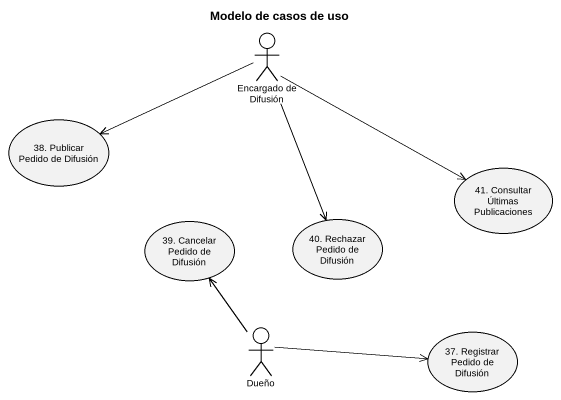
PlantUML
@startuml
title Modelo de casos de uso
actor "Encargado de Difusión" as Encargado_de_Difusión
usecase "38. Publicar Pedido de Difusión" as u38_Publicar_Pedido_de
usecase "41. Consultar Últimas Publicaciones" as u41_Consultar_Últimas
usecase "39. Cancelar Pedido de Difusión" as u39_Cancelar_Pedido_de
usecase "40. Rechazar Pedido de Difusión" as u40_Rechazar_Pedido_de
actor Dueño
usecase "37. Registrar Pedido de Difusión" as u37_Registrar_Pedido_de
Encargado_de_Difusión -left-> u38_Publicar_Pedido_de
Encargado_de_Difusión -right-> u41_Consultar_Últimas
Encargado_de_Difusión --> u40_Rechazar_Pedido_de
Dueño -up-> u39_Cancelar_Pedido_de
Dueño -right-> u37_Registrar_Pedido_de
@enduml
